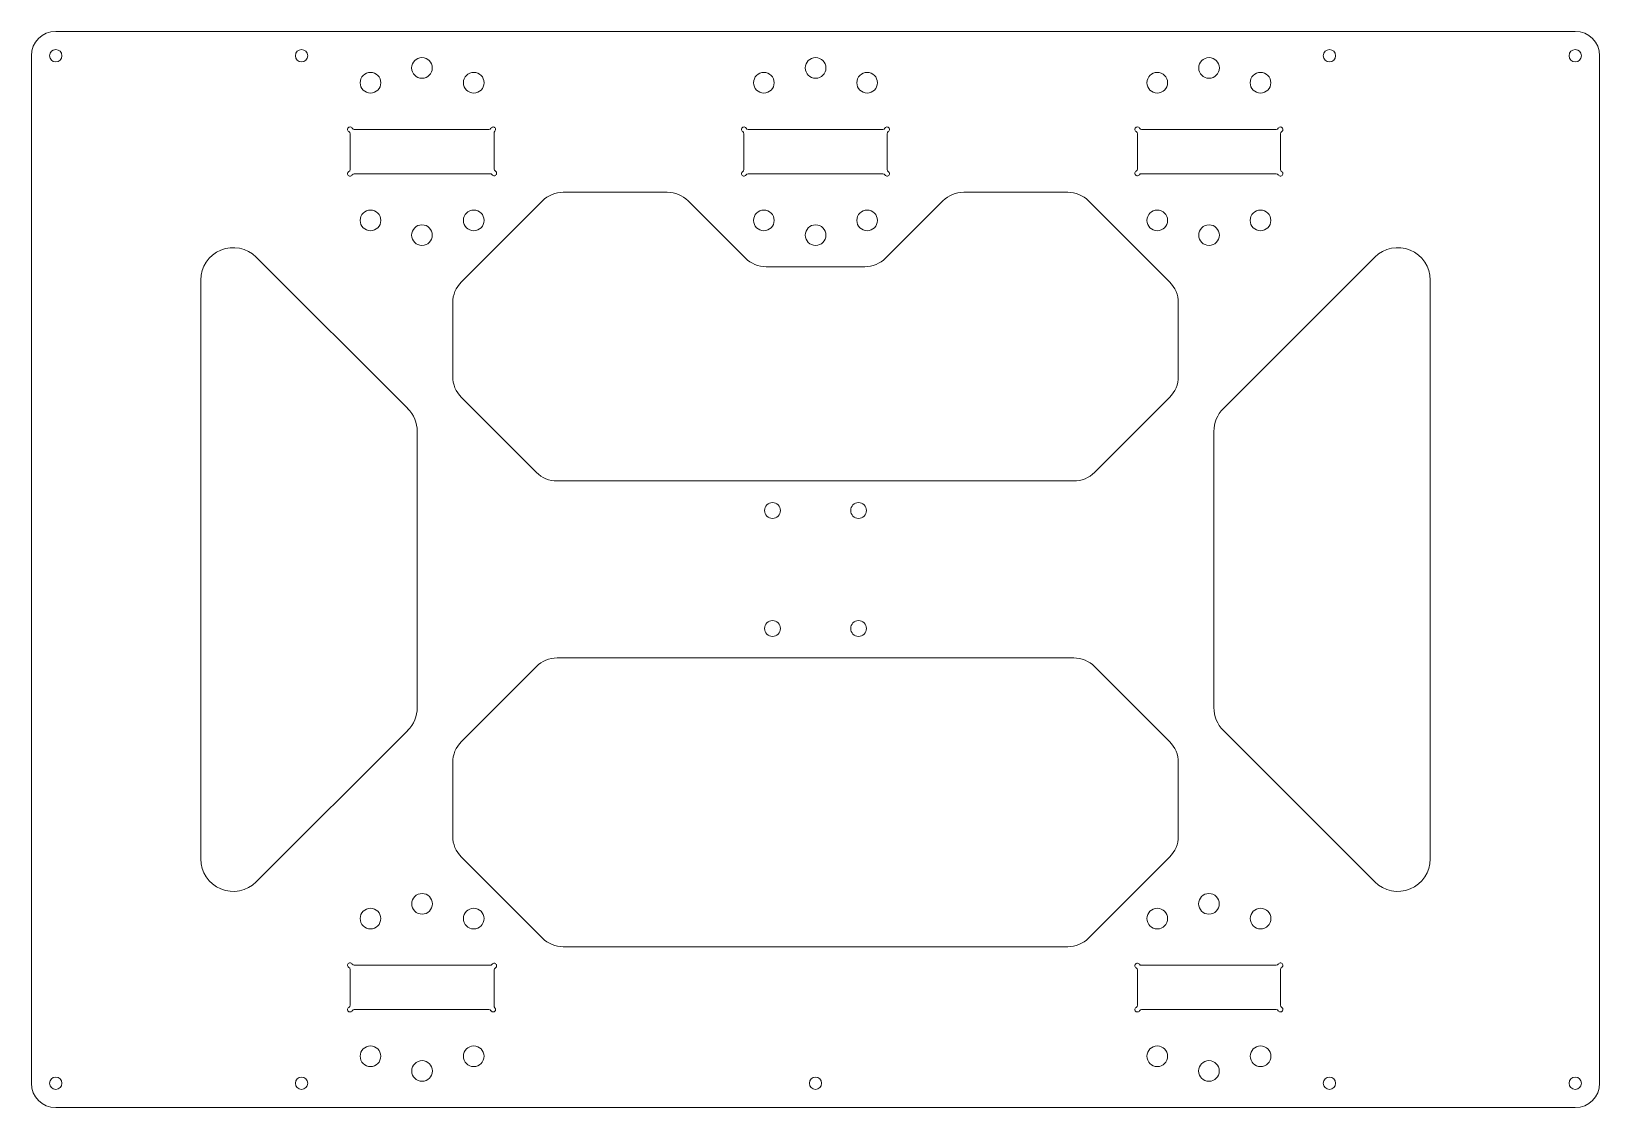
# Model space of a CAD drawing. Header units: millimetres. Extents: x 715 to 1034, y 448 to 666.
import ezdxf

# ---------------------------------------------------------------- set-up
doc = ezdxf.new("R2010")
doc.units = ezdxf.units.MM

msp = doc.modelspace()

# ---------------------------------------------------------------- linework, layer by layer
at = {"color": 7, "linetype": 'Continuous', "lineweight": 15}
for p, q in [((719.79, 666.45), (1028.79, 666.45)), ((714.84, 452.5), (714.84, 661.5)), ((1033.74, 661.5), (1033.74, 452.5)), ((779.64, 638.36), (779.64, 645.63)), ((780.5, 646.5), (807.87, 646.5)), ((808.94, 645.78), (808.94, 638.44)), ((859.74, 645.63), (859.74, 638.36)), ((887.97, 646.5), (860.6, 646.5)), ((888.84, 638.36), (888.84, 645.63)), ((939.74, 645.63), (939.74, 638.44)), ((967.97, 646.5), (940.6, 646.5)), ((968.84, 638.36), (968.84, 645.63)), ((808.12, 637.5), (780.5, 637.5)), ((860.6, 637.5), (887.97, 637.5)), ((940.55, 637.5), (967.97, 637.5)), ((818.76, 631.98), (802.28, 615.49)), ((823.01, 633.73), (844.14, 633.73)), ((860.03, 620.33), (848.38, 631.98)), ((888.55, 620.33), (900.2, 631.98)), ((904.44, 633.73), (925.57, 633.73)), ((929.81, 631.98), (946.3, 615.49)), ((760.56, 620.53), (791.36, 589.73)), ((988.02, 620.53), (957.22, 589.73)), ((749.29, 498.13), (749.29, 615.86)), ((864.27, 618.57), (884.3, 618.57)), ((999.29, 498.13), (999.29, 615.86)), ((800.52, 611.25), (800.52, 596.25)), ((948.06, 611.25), (948.06, 596.25)), ((817.53, 576.75), (802.28, 592.01)), ((931.05, 576.75), (946.3, 592.01)), ((793.29, 585.06), (793.29, 528.93)), ((955.29, 585.06), (955.29, 528.93)), ((821.77, 575), (926.8, 575)), ((821.77, 539), (926.8, 539)), ((817.53, 537.24), (802.28, 521.98)), ((931.05, 537.24), (946.3, 521.98)), ((760.56, 493.46), (791.36, 524.26)), ((988.02, 493.46), (957.22, 524.26)), ((800.52, 502.74), (800.52, 517.74)), ((948.06, 502.74), (948.06, 517.74)), ((818.76, 482.01), (802.28, 498.5)), ((929.81, 482.01), (946.3, 498.5)), ((823.01, 480.26), (925.57, 480.26)), ((779.64, 475.63), (779.64, 468.36)), ((808.12, 476.5), (780.5, 476.5)), ((808.94, 468.21), (808.94, 475.55)), ((939.74, 468.36), (939.74, 475.55)), ((940.55, 476.5), (967.97, 476.5)), ((968.84, 475.63), (968.84, 468.36)), ((780.5, 467.5), (807.87, 467.5)), ((967.97, 467.5), (940.6, 467.5)), ((1028.79, 447.55), (719.79, 447.55))]:
    msp.add_line(p, q, dxfattribs=at)
for centre, radius in [((719.79, 661.5), 1.25), ((769.79, 661.5), 1.25), ((794.27, 659), 2.1), ((874.31, 659), 2.1), ((954.31, 659), 2.1), ((978.79, 661.5), 1.25), ((1028.79, 661.5), 1.25), ((783.8, 656), 2.1), ((804.8, 656), 2.1), ((863.79, 656), 2.1), ((884.79, 656), 2.1), ((943.78, 656), 2.1), ((964.78, 656), 2.1), ((783.8, 628), 2.1), ((804.8, 628), 2.1), ((863.79, 628), 2.1), ((884.79, 628), 2.1), ((943.78, 628), 2.1), ((964.78, 628), 2.1), ((794.27, 625), 2.1), ((874.31, 625), 2.1), ((954.31, 625), 2.1), ((865.54, 569), 1.6), ((883.04, 569), 1.6), ((865.54, 545), 1.6), ((883.04, 545), 1.6), ((783.79, 486), 2.1), ((794.29, 489), 2.1), ((804.79, 486), 2.1), ((943.79, 486), 2.1), ((954.29, 489), 2.1), ((964.79, 486), 2.1), ((783.79, 458), 2.1), ((804.79, 458), 2.1), ((943.79, 458), 2.1), ((964.79, 458), 2.1), ((794.29, 455), 2.1), ((954.29, 455), 2.1), ((719.79, 452.5), 1.25), ((769.79, 452.5), 1.25), ((874.29, 452.5), 1.25), ((978.79, 452.5), 1.25), ((1028.79, 452.5), 1.25)]:
    msp.add_circle(centre, radius, dxfattribs=at)
for centre, radius, start, end in [((719.79, 661.5), 4.95, 90, 180), ((1028.79, 661.5), 4.95, 0, 90), ((779.64, 646.5), 0.5, 30, 240), ((779.14, 645.63), 0.5, 0, 60), ((780.5, 647), 0.5, 210, 270), ((807.87, 647), 0.5, 270, 329.9985), ((808.74, 646.5), 0.5, 314.427, 149.9985), ((809.44, 645.78), 0.5, 134.427, 180), ((859.74, 646.5), 0.5, 30.0001, 239.9999), ((859.24, 645.63), 0.5, 0, 59.9999), ((860.6, 647), 0.5, 210.0001, 270.0002), ((887.97, 647), 0.5, 270, 330), ((888.84, 646.5), 0.5, 300, 150), ((889.34, 645.63), 0.5, 120, 180), ((939.74, 646.5), 0.5, 30, 240), ((939.24, 645.63), 0.5, 0, 60), ((940.6, 647), 0.5, 210, 270), ((967.97, 647), 0.5, 270, 330), ((968.84, 646.5), 0.5, 300, 150), ((969.34, 645.63), 0.5, 120, 180), ((779.64, 637.5), 0.5, 120, 330), ((779.14, 638.36), 0.5, 300, 0), ((808.94, 637.57), 0.5, 215.3859, 60), ((809.44, 638.44), 0.5, 180, 240), ((859.74, 637.5), 0.5, 119.9999, 330), ((859.24, 638.36), 0.5, 300.0002, 0), ((888.84, 637.5), 0.5, 210.0001, 60.0002), ((889.34, 638.36), 0.5, 180, 239.9996), ((939.74, 637.57), 0.5, 120, 324.6125), ((939.24, 638.44), 0.5, 300, 0), ((968.84, 637.5), 0.5, 210, 60), ((969.34, 638.36), 0.5, 180, 240), ((780.5, 637), 0.5, 90, 150), ((808.12, 637), 0.5, 35.3859, 90), ((860.6, 637), 0.5, 89.9999, 149.9999), ((887.97, 637), 0.5, 30.0001, 90), ((940.55, 637), 0.5, 90, 144.6125), ((967.97, 637), 0.5, 30, 90), ((823.01, 627.73), 6, 90, 135), ((844.14, 627.73), 6, 45, 90), ((904.44, 627.73), 6, 90, 135), ((925.57, 627.73), 6, 45, 90), ((755.89, 615.86), 6.6, 45.0001, 179.9999), ((992.69, 615.86), 6.6, 0.0001, 134.9999), ((864.27, 624.57), 6, 225, 270), ((884.3, 624.57), 6, 270, 315), ((806.52, 611.25), 6, 135, 180), ((942.06, 611.25), 6, 0, 45), ((806.52, 596.25), 6, 180, 225), ((942.06, 596.25), 6, 315, 0), ((786.69, 585.06), 6.6, 0, 45), ((961.89, 585.06), 6.6, 135, 180), ((821.77, 581), 6, 225, 270), ((926.8, 581), 6, 270, 315), ((821.77, 533), 6, 90, 135), ((926.8, 533), 6, 45, 90), ((786.69, 528.93), 6.6, 315, 360), ((961.89, 528.93), 6.6, 180, 225), ((806.52, 517.74), 6, 135, 180), ((942.06, 517.74), 6, 0, 45), ((806.52, 502.74), 6, 180, 225), ((942.06, 502.74), 6, 315, 0), ((755.89, 498.13), 6.6, 180.0001, 314.9999), ((992.69, 498.13), 6.6, 225.0001, 359.9999), ((823.01, 486.26), 6, 225, 270), ((925.57, 486.26), 6, 270, 315), ((779.64, 476.5), 0.5, 30, 240), ((779.14, 475.63), 0.5, 0, 60), ((780.5, 477), 0.5, 210, 270), ((808.12, 477), 0.5, 270, 324.6141), ((808.94, 476.42), 0.5, 300, 144.6141), ((809.44, 475.55), 0.5, 120, 180), ((939.74, 476.42), 0.5, 35.3875, 240), ((939.24, 475.55), 0.5, 0, 60), ((940.55, 477), 0.5, 215.3875, 270), ((967.97, 477), 0.5, 270, 330), ((968.84, 476.5), 0.5, 300, 150), ((969.34, 475.63), 0.5, 120, 180), ((779.64, 467.5), 0.5, 120, 330), ((779.14, 468.36), 0.5, 300, 360), ((780.5, 467), 0.5, 90, 150), ((807.87, 467), 0.5, 30.0015, 90), ((808.74, 467.5), 0.5, 210.0015, 45.573), ((809.44, 468.21), 0.5, 180, 225.573), ((939.74, 467.5), 0.5, 120, 330), ((939.24, 468.36), 0.5, 300, 0), ((940.6, 467), 0.5, 90, 150), ((967.97, 467), 0.5, 30, 90), ((968.84, 467.5), 0.5, 210, 60), ((969.34, 468.36), 0.5, 180, 240), ((719.79, 452.5), 4.95, 180, 270), ((1028.79, 452.5), 4.95, 270, 0)]:
    msp.add_arc(centre, radius, start, end, dxfattribs=at)

doc.saveas('drawing.dxf')
